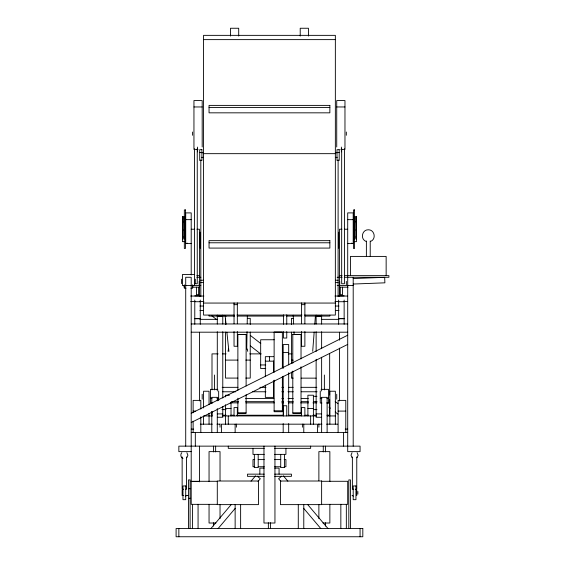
<?xml version="1.0" encoding="UTF-8"?>
<svg xmlns="http://www.w3.org/2000/svg" width="565" height="565" viewBox="0 0 565 565"><rect width="100%" height="100%" fill="white"/><g stroke="black" fill="none" stroke-linecap="round" stroke-linejoin="round"><path stroke-width="0.85" d="M246.728 349.135L247.046 331.62M247.195 323.738L247.336 315.856M312.699 351.282L314.168 332.058M314.776 324.19L315.447 315.447M228.034 351.338L228.493 349.008M357.871 494.184L357.871 491.451M181.817 452.678C180.08 454.401 180.715 457.572 182.975 458.498M186.867 457.728L187.912 455.199L186.867 452.678M352.052 452.678L351.006 455.199L352.052 457.728M357.101 457.728L358.146 455.199L357.101 452.678M210.943 528.515L231.29 504.489M251.037 481.182L255.549 475.85M218.139 528.515L235.238 508.331M258.028 481.422L260.31 478.732L257.315 476.196M281.603 476.196L278.609 478.732L280.89 481.422M370.612 241.403C376.537 239.15 374.637 229.595 368.302 229.778C361.974 229.595 360.075 239.15 365.993 241.403M185.708 496.119L186.867 495.343M191.203 413.326L347.708 335.214M191.203 422.528L347.708 344.417M353.203 278.545L384.673 277.337L384.885 282.825L353.203 284.04M203.562 39.621L335.356 39.621M193.95 106.962L202.185 106.962M336.726 106.962L344.968 106.962M209.05 107.527L329.861 107.527M198.068 149.4L193.95 149.4L193.95 100.57L202.185 100.57L202.185 146.999M340.843 149.4L344.968 149.4L344.968 100.57L336.726 100.57L336.726 146.999M199.713 152.529L201.917 152.529M337.001 152.529L339.198 152.529M201.67 152.734L203.386 152.734M335.525 152.734L337.241 152.734M203.562 153.666L335.356 153.666M201.67 157.353L203.386 157.353M335.525 157.353L337.241 157.353M182.417 216.614L184.614 216.614M354.297 216.614L356.494 216.614M182.417 217.589L184.614 217.589M354.297 217.589L356.494 217.589M182.417 218.584L184.614 218.591M354.297 218.584L356.494 218.591M182.417 219.601L184.614 219.601M185.715 219.651L191.203 219.651M347.708 219.651L353.203 219.651M354.297 219.601L356.494 219.601M182.417 220.64L184.614 220.632M354.297 220.632L356.494 220.64M182.417 222.751L184.614 222.758M354.297 222.751L356.494 222.758M182.417 223.839L184.614 223.832M354.297 223.839L356.494 223.832M182.417 224.927L184.614 224.934M354.297 224.927L356.494 224.934M182.417 226.042L184.614 226.035M354.297 226.035L356.494 226.042M182.417 227.165L184.614 227.158M354.297 227.165L356.494 227.158M182.417 228.288L184.614 228.295M354.297 228.295L356.494 228.288M191.203 229.228L194.501 229.228M196.973 229.228L199.445 229.228L199.445 296.152M341.945 229.228L339.473 229.228L339.473 296.152M344.417 229.228L347.708 229.228M182.417 229.432L184.614 229.432M354.297 229.432L356.494 229.432M182.417 230.577L184.614 230.584M354.297 230.577L356.494 230.584M182.417 231.735L184.614 231.742M354.297 231.742L356.494 231.735M182.417 232.907L184.614 232.9M354.297 232.907L356.494 232.9M182.417 234.072L184.614 234.072M354.297 234.072L356.494 234.072M182.417 235.245L184.614 235.252M354.297 235.245L356.494 235.252M182.417 236.424L184.614 236.417M354.297 236.417L356.494 236.424M182.417 237.604L184.614 237.597M354.297 237.604L356.494 237.597M182.417 238.776L184.614 238.776M354.297 238.776L356.494 238.776M184.614 241.651L182.417 241.651L182.417 216.522M354.297 241.651L356.494 241.651L356.494 216.522M209.05 242.781L329.861 242.781M191.203 243.586L185.715 243.586L185.715 212.899L191.203 212.899L191.203 275.021M347.708 243.586L353.203 243.586L353.203 212.899L347.708 212.899L347.708 451.633L360.067 451.633L360.067 446.138L178.851 446.138L178.851 451.633L191.203 451.633M194.501 274.534L182.417 274.534L182.417 285.516L200.879 285.516M196.867 275.635L199.445 275.635M339.473 275.635L342.051 275.635M344.622 275.635L388.897 275.635L388.897 277.281L344.622 277.281M196.867 277.281L200.879 277.281M337.157 277.281L342.051 277.281M200.815 280.233L203.386 280.233M335.525 280.233L338.103 280.233M200.815 282.592L203.386 282.592M335.525 282.592L338.103 282.592M194.501 283.757L197.249 283.757L197.249 148.757M337.157 285.516L353.203 285.516M192.58 287.168L199.445 287.168M339.473 287.168L348.054 287.168M185.991 288.263L184.338 288.263L184.338 284.831M190.928 288.263L192.58 288.263L192.58 284.831M194.777 295.862L200.264 295.862M338.647 295.862L344.142 295.862M190.709 296.046L203.909 296.046M335.003 296.046L347.327 296.046M190.709 301.541L195.109 301.541M199.509 301.541L203.909 301.541M335.003 301.541L338.527 301.541M343.803 301.541L347.327 301.541M194.777 301.724L200.264 301.724M338.647 301.724L344.142 301.724M203.562 303.059L335.356 303.059M234.037 304.655L237.335 304.655M301.583 304.655L304.881 304.655M199.954 306.039L203.485 306.039M335.433 306.039L338.965 306.039M199.954 310.432L203.485 310.432M335.433 310.432L338.965 310.432M234.313 315.065L203.562 315.065L203.562 35.355L335.356 35.355L335.356 315.065L304.606 315.065M236.947 315.065L301.964 315.065M234.623 316.075L209.05 316.075L209.05 315.214M237.272 316.075L284.011 316.075M286.653 316.075L301.646 316.075M305.171 316.075L329.861 316.075L329.861 315.214M217.292 316.11L222.78 316.11M316.132 316.11L321.626 316.11M247.59 318.356L250.239 318.356L250.239 324.444M293.186 318.413L291.427 318.413L291.427 324.409M194.777 318.554L200.264 318.554M338.647 318.554L344.142 318.554M194.777 318.759L200.264 318.759M338.647 318.759L344.142 318.759M199.954 319.352L217.603 319.352M321.315 319.352L338.965 319.352M191.203 323.957L347.708 323.957M191.203 332.192L347.708 332.192M237.879 334.494L246.121 334.494M292.797 334.494L301.032 334.494M274.216 339.756L260.67 339.756L260.67 368.55L265.748 368.55M283.185 352.581L288.68 352.581M218.147 353.881L212.002 353.881L212.002 389.864M222.539 353.881L226.049 353.881M249.758 353.881L261.171 353.881M288.39 353.881L291.9 353.881M273.573 356.67L265.338 356.67L265.338 376.693M225.527 360.096L237.879 360.096M245.824 360.096L250.239 360.096M291.427 360.145L293.186 360.145M265.338 361.169L273.573 361.169M260.67 364.955L265.748 364.955M237.879 378.084L225.527 378.084L225.527 332.072M245.824 378.084L250.239 378.084L250.239 332.072M293.186 378.14L291.427 378.14L291.427 372.053M301.131 378.14L316.132 378.14M222.172 387.336L237.95 387.336M259.872 387.336L266.009 387.336M281.794 387.336L283.545 387.336M288.807 387.336L293.186 387.336M301.081 387.336L316.859 387.336M217.836 389.349L210.427 389.349L210.427 403.043L212.073 403.043M321.075 389.349L328.491 389.349L328.491 403.043L326.845 403.043M222.681 391.771L235.923 391.771M252.689 391.771L265.924 391.771M281.815 391.771L283.581 391.771M287.995 391.771L293.284 391.771M301.23 391.771L317.113 391.771M229.447 395.21L225.527 395.21L225.527 396.941M313.667 396.305L316.958 396.305M210.427 398.212L212.073 398.212M217.017 398.212L218.662 398.212M320.256 398.212L321.902 398.212M326.845 398.212L328.491 398.212M245.627 398.516L273.87 398.516M281.815 398.516L283.581 398.516M287.995 398.516L293.284 398.516M301.23 398.516L308.292 398.516M231.509 401.666L238.571 401.666M245.627 401.666L273.87 401.666M281.815 401.666L283.581 401.666M287.995 401.666L293.284 401.666M301.23 401.666L308.292 401.666M313.582 401.666L317.113 401.666M230.442 402.859L238.345 402.859M245.846 402.859L274.343 402.859M281.794 402.859L283.545 402.859M288.39 402.859L293.186 402.859M300.686 402.859L308.582 402.859M312.975 402.859L316.859 402.859M327.022 402.859L329.656 402.859M321.902 403.043L320.256 403.043L320.256 390.959M225.527 408.523L231.021 408.523M307.897 408.523L313.391 408.523M221.96 409.625L226.078 409.625M313.667 409.625L316.958 409.625M274.124 410.797L282.366 410.797M193.124 411.094L195.497 411.094M338.103 411.094L345.787 411.094M237.879 398.198L237.879 413.107L246.121 413.05L246.121 394.702M292.797 371.12L292.797 413.107L301.032 413.05L301.032 366.756M237.879 413.107L246.121 413.107M292.797 413.107L301.032 413.107M217.292 413.905L222.78 413.905M316.132 413.905L321.626 413.905M222.539 415.226L226.049 415.226M230.442 415.226L233.952 415.226M236.587 415.226L283.122 415.226M288.39 415.226L301.562 415.226M305.072 415.226L308.582 415.226M312.975 415.226L316.485 415.226M327.022 415.226L329.656 415.226L329.656 399.356M212.581 415.939L203.562 415.939L203.562 424.174M222.278 415.939L316.633 415.939M327.22 415.939L335.356 415.939M217.292 417.26L222.78 417.26L222.78 406.687M321.626 417.26L316.132 417.26L316.132 359.284M200.3 424.174L212.313 424.174M216.988 424.174L219.637 424.174M318.399 424.174L321.93 424.174M326.605 424.174L337.757 424.174M191.203 429.118L193.675 429.118M345.236 429.118L347.708 429.118M191.203 432.416L347.708 432.416M264.258 448.342L228.274 448.342L228.274 446.138M274.661 448.342L310.644 448.342L310.644 446.138M264.258 454.38L252.986 454.38L252.986 448.342M274.661 454.38L285.932 454.38L285.932 448.342M254.716 459.592L252.986 459.592L252.986 466.732L254.716 466.732M258.184 459.592L264.258 459.592M274.661 459.592L280.727 459.592M284.195 459.592L285.932 459.592L285.932 466.732L284.195 466.732M258.184 466.732L264.258 466.732M274.661 466.732L280.727 466.732M264.215 468.11L259.851 468.11L259.851 474.148M274.703 468.11L279.068 468.11L279.068 474.148M264.215 474.148L247.491 474.148L247.491 476.344L264.187 476.344M274.703 474.148L291.427 474.148L291.427 476.344L274.731 476.344M191.203 481.288L217.292 481.288M321.626 481.288L347.708 481.288L347.708 504.347L321.626 504.347M191.203 481.521L199.445 481.521M188.731 488.697L190.666 488.697M183.498 489.248L182.142 489.248L182.142 456.951M185.892 489.248L186.535 489.248L186.535 456.951M353.732 489.248L352.376 489.248L352.376 456.951M355.413 489.248L356.769 489.248L356.769 456.951M183.724 495.562L182.142 495.562L182.142 490.074M185.299 495.562L188.463 495.562M188.731 498.309L190.666 498.309M217.292 504.347L191.203 504.347L191.203 277.281L185.715 277.281L185.715 446.138M215.915 523.02L209.05 523.02L209.05 504.517M322.996 523.02L329.861 523.02L329.861 504.517M352.052 495.343L353.21 496.119M198.859 295.269L200.25 296.357M224.595 315.334L225.986 316.421M250.33 335.398L260.762 343.534M335.193 401.553L337.976 403.728M211.374 315.475L216.247 319.274M250.33 345.844L260.762 353.98M328.929 407.118L330.32 408.205M335.193 411.998L337.976 414.166M283.362 475.85L287.882 481.182M307.621 504.489L327.968 528.515M303.68 508.331L320.772 528.515M247.265 349.008L247.731 351.338M225.131 315.63L226.056 324.359M226.883 332.213L228.917 351.402M293.207 315.228L293.623 323.978M293.998 331.86L294.125 334.48M386.149 275.635L386.149 256.411L350.455 256.411L350.455 275.635M370.223 240.944L370.223 256.411M366.381 240.944L366.381 256.411M360.067 528.515L360.067 536.75M356.769 490.074L356.769 495.562M353.203 277.281L353.203 446.138M351.833 243.028L351.833 243.593M350.455 528.515L350.455 479.911L348.81 479.911L348.81 528.515M346.338 132.026L346.338 135.275M346.338 281.427L346.338 284.668M346.338 504.347L346.338 528.515M345.787 432.416L345.787 400.387L338.103 400.387L338.103 432.416M344.417 148.757L344.417 283.757L341.67 283.757L341.67 148.757M344.142 300.05L344.142 324.254M343.591 432.416L343.591 446.138M342.496 287.168L342.496 294.676L340.3 294.676L340.3 287.168M341.394 147.077L341.394 151.83M340.843 504.347L340.843 528.515M339.749 281.427L339.749 284.668M339.473 332.255L339.473 340.179M339.473 348.104L339.473 400.938M338.647 232.229L338.647 248.197M338.647 300.05L338.647 324.254M338.103 159.761L338.103 296.674M336.726 394.25L336.726 399.187M335.356 424.174L335.356 391.227L329.861 391.227L329.861 424.174M329.861 481.599L329.861 451.633L318.879 451.633L318.879 480.716M329.656 353.881L329.656 394.984M327.121 432.416L327.121 397.336L321.626 397.336L321.626 432.416M325.468 446.138L325.468 451.908M325.468 522.745L325.468 526.043M324.374 375.012L324.374 389.892M323.272 446.138L323.272 451.908M321.626 315.129L321.626 324.042M321.626 331.704L321.626 348.711M321.626 357.25L321.626 390.994M318.879 423.898L318.879 427.197M318.879 504.517L318.879 518.614M317.509 432.416L317.509 424.174L221.409 424.174L221.409 432.416M316.132 315.129L316.132 324.042M316.132 331.704L316.132 351.451M313.391 424.174L313.391 395.21L307.897 395.21L307.897 415.939M310.644 415.939L310.644 424.174M308.448 36.061L308.448 28.25L300.213 28.25L300.213 36.061M304.881 302.904L304.881 323.724M304.881 331.528L304.881 346.267L301.583 346.267L301.583 331.528M304.881 415.939L304.881 407.584L301.583 407.584L301.583 415.939M303.779 424.174L303.779 432.416M303.779 504.623L303.779 528.515M302.409 424.124L302.409 427.197M301.583 302.904L301.583 323.724M301.032 358.888L301.032 334.431L292.797 334.431L292.797 363.316M298.285 504.623L298.285 528.515M291.427 332.121L291.427 363.577M288.68 364.891L288.68 344.551L283.185 344.551L283.185 368.401M288.68 372.759L288.68 415.755M288.68 423.63L288.68 432.416M286.759 314.853L286.759 324.296M286.759 331.599L286.759 338.04L283.461 338.04L283.461 331.599M286.759 415.939L286.759 405.762L283.461 405.762L283.461 415.939M284.562 454.38L284.562 467.559L280.713 467.559L280.713 454.38M283.461 314.853L283.461 324.296M283.185 376.184L283.185 415.755M283.185 423.63L283.185 432.416M282.366 367.942L282.366 332.008L274.124 332.008L274.124 372.321M282.366 376.657L282.366 411.716L274.124 411.716L274.124 380.153M274.95 446.138L274.95 523.02L263.968 523.02L263.968 446.138M273.573 360.986L273.573 372.384M273.573 380.824L273.573 397.393L265.338 397.393L265.338 385.132M270.557 522.745L270.557 528.515M269.456 356.734L269.456 360.724M268.361 522.745L268.361 528.515M258.198 454.38L258.198 467.559L254.356 467.559L254.356 454.38M246.121 386.029L246.121 334.431L237.879 334.431L237.879 390.394M240.626 504.623L240.626 528.515M238.705 36.061L238.705 28.25L230.471 28.25L230.471 36.061M237.335 302.904L237.335 323.724M237.335 331.528L237.335 346.267L234.037 346.267L234.037 331.528M237.335 415.939L237.335 407.584L234.037 407.584L234.037 415.939M236.509 424.124L236.509 427.197M235.139 424.174L235.139 432.416M235.139 504.623L235.139 528.515M234.037 302.904L234.037 323.724M231.021 402.118L231.021 415.939M228.274 415.939L228.274 424.174M225.527 318.356L225.527 324.444M225.527 404.709L225.527 424.174M222.78 315.129L222.78 324.042M222.78 331.704L222.78 398.043M220.032 423.898L220.032 427.197M220.032 480.716L220.032 451.633L209.05 451.633L209.05 481.599M220.032 504.517L220.032 518.614M218.662 390.959L218.662 400.627M217.292 315.129L217.292 324.042M217.292 331.704L217.292 390.994M217.292 400.839L217.292 397.336L211.797 397.336L211.797 403.474M217.292 408.615L217.292 432.416M215.639 446.138L215.639 451.908M214.545 375.012L214.545 389.892M213.443 446.138L213.443 451.908M213.443 522.745L213.443 526.043M212.002 411.927L212.002 415.226M211.797 411.369L211.797 432.416M209.05 404.462L209.05 391.227L203.562 391.227L203.562 407.994M209.05 413.29L209.05 424.174M202.185 394.25L202.185 399.187M200.815 159.761L200.815 296.674M200.815 409.046L200.815 400.387L193.124 400.387L193.124 412.796M200.815 416.836L200.815 432.416M200.264 232.229L200.264 248.197M200.264 300.05L200.264 324.254M199.445 332.255L199.445 400.938M199.445 446.138L199.445 481.853M199.17 281.427L199.17 284.668M198.619 287.168L198.619 294.676L196.422 294.676L196.422 287.168M198.068 504.347L198.068 528.515M197.517 147.077L197.517 151.83M195.321 279.202L195.321 283.595M195.321 432.416L195.321 446.138M194.777 300.05L194.777 324.254M194.501 148.757L194.501 285.516M193.124 421.158L193.124 432.416M192.856 285.516L192.856 287.168M192.58 132.026L192.58 135.275M192.58 504.347L192.58 528.515M190.108 528.515L190.108 479.911L188.463 479.911L188.463 528.515M187.086 243.028L187.086 243.593M184.063 285.516L184.063 287.168M181.598 279.202L181.598 283.595M178.851 528.515L178.851 536.75M329.861 105.394L209.05 105.394L209.05 112.831L329.861 112.831L329.861 105.394M201.917 149.683L199.713 149.683L199.713 160.481L201.917 160.481L201.917 149.683M339.198 149.683L337.001 149.683L337.001 160.481L339.198 160.481L339.198 149.683M185.44 209.926L184.338 209.926L184.338 248.452L185.44 248.452L185.44 209.926M354.573 209.926L353.478 209.926L353.478 248.452L354.573 248.452L354.573 209.926M184.614 221.685L182.417 221.685L184.614 221.692M356.494 221.685L354.297 221.685L356.494 221.692M329.861 240.648L209.05 240.648L209.05 248.084L329.861 248.084L329.861 240.648M258.473 481.013L217.292 481.013L217.292 504.623L258.473 504.623L258.473 481.013M321.626 481.013L280.438 481.013L280.438 504.623L321.626 504.623L321.626 481.013M185.715 485.957L182.968 485.957L182.968 499.686L185.715 499.686L185.715 485.957M355.95 485.957L353.203 485.957L353.203 499.686L355.95 499.686L355.95 485.957M362.815 528.515L176.103 528.515L176.103 536.75L362.815 536.75L362.815 528.515"/></g></svg>
